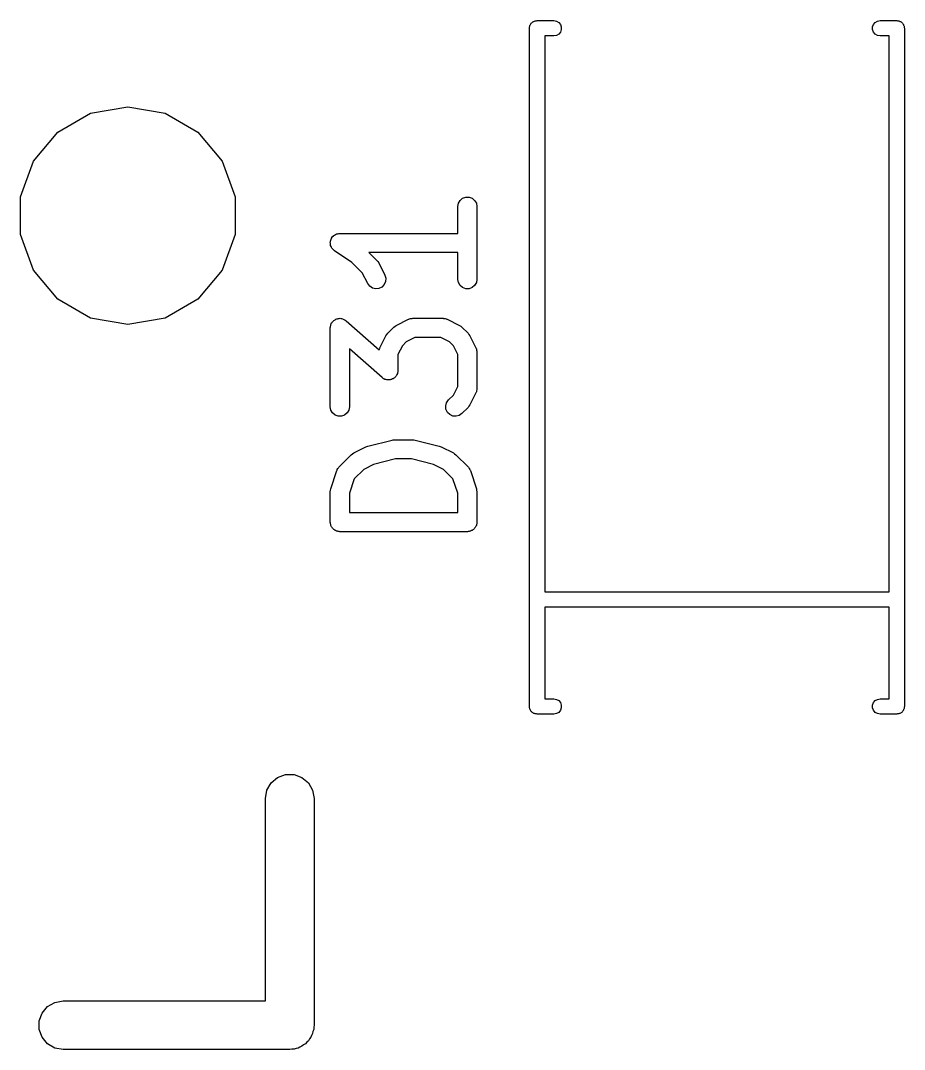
# Model space of a CAD drawing. Extents: x 37 to 154, y -133 to -20.
# Drawn here: x 54.24 to 61.17, y -113.54 to -105.47 of the extents above; entities that cross this region are included whole.
import ezdxf

# ---------------------------------------------------------------- set-up
doc = ezdxf.new("R2010")
doc.units = 0
doc.header["$MEASUREMENT"] = 0
doc.layers.add('BLACK', color=7, linetype='CONTINUOUS')

msp = doc.modelspace()

# ---------------------------------------------------------------- linework, layer by layer
at = {"layer": 'Black'}
for p, q in [((58.2649, -105.476), (58.2695, -105.474)), ((58.2695, -105.474), (58.2747, -105.473)), ((58.2747, -105.473), (58.2796, -105.471)), ((58.2796, -105.471), (58.2848, -105.471)), ((58.2848, -105.471), (58.29, -105.47)), ((58.29, -105.47), (58.42, -105.47)), ((58.42, -105.47), (58.4405, -105.474)), ((58.4405, -105.474), (58.4586, -105.484)), ((60.9414, -105.484), (60.9595, -105.474)), ((60.9595, -105.474), (60.98, -105.47)), ((60.98, -105.47), (61.11, -105.47)), ((61.11, -105.47), (61.1152, -105.471)), ((61.1152, -105.471), (61.1204, -105.471)), ((61.1204, -105.471), (61.1253, -105.473)), ((61.1253, -105.473), (61.1305, -105.474)), ((61.1305, -105.474), (61.1351, -105.476)), ((58.23, -105.53), (58.2309, -105.525)), ((58.23, -110.85), (58.23, -105.53)), ((58.2309, -105.52), (58.2327, -105.515)), ((58.2309, -105.525), (58.2309, -105.52)), ((58.2327, -105.515), (58.2336, -105.509)), ((58.2336, -105.509), (58.2362, -105.505)), ((58.2362, -105.505), (58.238, -105.5)), ((58.238, -105.5), (58.2414, -105.496)), ((58.2414, -105.496), (58.244, -105.491)), ((58.244, -105.491), (58.2481, -105.488)), ((58.2481, -105.488), (58.2514, -105.484)), ((58.2514, -105.484), (58.256, -105.481)), ((58.256, -105.481), (58.26, -105.478)), ((58.26, -105.478), (58.2649, -105.476)), ((58.4586, -105.484), (58.472, -105.5)), ((58.472, -105.5), (58.4791, -105.52)), ((58.4791, -105.54), (58.472, -105.56)), ((58.4791, -105.52), (58.4791, -105.54)), ((60.9209, -105.52), (60.928, -105.5)), ((60.9209, -105.54), (60.9209, -105.52)), ((60.928, -105.56), (60.9209, -105.54)), ((60.928, -105.5), (60.9414, -105.484)), ((61.1351, -105.476), (61.14, -105.478)), ((61.14, -105.478), (61.144, -105.481)), ((61.144, -105.481), (61.1486, -105.484)), ((61.1486, -105.484), (61.1519, -105.488)), ((61.1519, -105.488), (61.156, -105.491)), ((61.156, -105.491), (61.1586, -105.496)), ((61.1586, -105.496), (61.162, -105.5)), ((61.162, -105.5), (61.1638, -105.505)), ((61.1638, -105.505), (61.1664, -105.509)), ((61.1664, -105.509), (61.1673, -105.515)), ((61.1673, -105.515), (61.1691, -105.52)), ((61.1691, -105.52), (61.1691, -105.525)), ((61.1691, -105.525), (61.17, -105.53)), ((61.17, -105.53), (61.17, -110.85)), ((58.42, -105.59), (58.35, -105.59)), ((58.35, -105.59), (58.35, -109.95)), ((58.4405, -105.586), (58.42, -105.59)), ((58.4586, -105.576), (58.4405, -105.586)), ((58.472, -105.56), (58.4586, -105.576)), ((60.9414, -105.576), (60.928, -105.56)), ((60.9595, -105.586), (60.9414, -105.576)), ((60.98, -105.59), (60.9595, -105.586)), ((61.05, -105.59), (60.98, -105.59)), ((61.05, -109.95), (61.05, -105.59)), ((54.531, -106.346), (54.7879, -106.197)), ((54.7879, -106.197), (55.08, -106.146)), ((55.08, -106.146), (55.3721, -106.197)), ((55.3721, -106.197), (55.629, -106.346)), ((54.3403, -106.573), (54.531, -106.346)), ((55.629, -106.346), (55.8197, -106.573)), ((54.2388, -106.852), (54.3403, -106.573)), ((55.8197, -106.573), (55.9212, -106.852)), ((54.2388, -107.148), (54.2388, -106.852)), ((55.9212, -106.852), (55.9212, -107.148)), ((57.6674, -106.928), (57.6719, -106.902)), ((57.6719, -106.902), (57.6849, -106.88)), ((57.6849, -106.88), (57.7049, -106.863)), ((57.7049, -106.863), (57.7294, -106.854)), ((57.7294, -106.854), (57.7554, -106.854)), ((57.7554, -106.854), (57.7799, -106.863)), ((57.7799, -106.863), (57.7998, -106.88)), ((57.7998, -106.88), (57.8129, -106.902)), ((57.8129, -106.902), (57.8174, -106.928)), ((57.6674, -107.139), (57.6674, -106.928)), ((57.8174, -106.928), (57.8174, -107.5)), ((54.3403, -107.427), (54.2388, -107.148)), ((55.9212, -107.148), (55.8197, -107.427)), ((56.6774, -107.176), (56.6832, -107.169)), ((56.6832, -107.169), (56.6881, -107.162)), ((56.6881, -107.162), (56.6915, -107.16)), ((56.6915, -107.16), (56.6942, -107.156)), ((56.6942, -107.156), (56.7019, -107.152)), ((56.7019, -107.152), (56.7091, -107.147)), ((56.7091, -107.147), (56.7131, -107.145)), ((56.7131, -107.145), (56.7167, -107.143)), ((56.7167, -107.143), (56.7255, -107.142)), ((56.7255, -107.142), (56.7341, -107.139)), ((56.7341, -107.139), (56.7383, -107.14)), ((56.7383, -107.14), (56.7424, -107.139)), ((56.7424, -107.139), (57.6674, -107.139)), ((56.6675, -107.209), (56.6685, -107.205)), ((56.6685, -107.218), (56.6675, -107.209)), ((56.6685, -107.201), (56.6716, -107.192)), ((56.6685, -107.205), (56.6685, -107.201)), ((56.6685, -107.227), (56.6685, -107.218)), ((56.6699, -107.231), (56.6685, -107.227)), ((56.6704, -107.235), (56.6699, -107.231)), ((56.6744, -107.243), (56.6704, -107.235)), ((56.6716, -107.192), (56.6737, -107.184)), ((56.6737, -107.184), (56.676, -107.18)), ((56.6774, -107.251), (56.6744, -107.243)), ((56.676, -107.18), (56.6774, -107.176)), ((56.6801, -107.254), (56.6774, -107.251)), ((56.6819, -107.258), (56.6801, -107.254)), ((56.6884, -107.264), (56.6819, -107.258)), ((56.6942, -107.271), (56.6884, -107.264)), ((56.6978, -107.273), (56.6942, -107.271)), ((56.7008, -107.276), (56.6978, -107.273)), ((56.8375, -107.367), (56.7008, -107.276)), ((57.6674, -107.289), (56.9711, -107.289)), ((56.9711, -107.289), (57.0335, -107.351)), ((57.6674, -107.5), (57.6674, -107.289)), ((56.9188, -107.449), (56.8375, -107.367)), ((57.0335, -107.351), (57.0404, -107.361)), ((57.0404, -107.361), (57.0476, -107.371)), ((57.0476, -107.371), (57.0952, -107.466)), ((54.531, -107.654), (54.3403, -107.427)), ((55.8197, -107.427), (55.629, -107.654)), ((56.961, -107.533), (56.9188, -107.449)), ((57.0952, -107.466), (57.1026, -107.491)), ((57.1026, -107.491), (57.101, -107.517)), ((56.9765, -107.554), (56.961, -107.533)), ((56.9983, -107.568), (56.9765, -107.554)), ((57.0236, -107.574), (56.9983, -107.568)), ((57.0495, -107.571), (57.0236, -107.574)), ((57.0728, -107.56), (57.0495, -107.571)), ((57.0907, -107.541), (57.0728, -107.56)), ((57.101, -107.517), (57.0907, -107.541)), ((57.6719, -107.525), (57.6674, -107.5)), ((57.6849, -107.548), (57.6719, -107.525)), ((57.7049, -107.564), (57.6849, -107.548)), ((57.7294, -107.573), (57.7049, -107.564)), ((57.7554, -107.573), (57.7294, -107.573)), ((57.7799, -107.564), (57.7554, -107.573)), ((57.7998, -107.548), (57.7799, -107.564)), ((57.8129, -107.525), (57.7998, -107.548)), ((57.8174, -107.5), (57.8129, -107.525)), ((54.7879, -107.803), (54.531, -107.654)), ((55.629, -107.654), (55.3721, -107.803)), ((55.08, -107.854), (54.7879, -107.803)), ((55.3721, -107.803), (55.08, -107.854)), ((56.7049, -107.816), (56.7118, -107.813)), ((56.7118, -107.813), (56.7182, -107.809)), ((56.7182, -107.809), (56.7239, -107.809)), ((56.7239, -107.809), (56.7294, -107.807)), ((56.7294, -107.807), (56.7367, -107.807)), ((56.7367, -107.807), (56.7439, -107.805)), ((56.7439, -107.805), (56.7496, -107.807)), ((56.7496, -107.807), (56.7554, -107.807)), ((56.7554, -107.807), (56.7623, -107.809)), ((56.7623, -107.809), (56.7695, -107.811)), ((56.7695, -107.811), (56.7744, -107.814)), ((56.7744, -107.814), (56.7799, -107.816)), ((57.185, -107.861), (57.2803, -107.813)), ((57.2803, -107.813), (57.2844, -107.812)), ((57.2844, -107.812), (57.2882, -107.81)), ((57.2882, -107.81), (57.2968, -107.808)), ((57.2968, -107.808), (57.3052, -107.806)), ((57.3052, -107.806), (57.3096, -107.806)), ((57.3096, -107.806), (57.3138, -107.805)), ((57.3138, -107.805), (57.5519, -107.805)), ((57.5519, -107.805), (57.5562, -107.806)), ((57.5562, -107.806), (57.5605, -107.806)), ((57.5605, -107.806), (57.5689, -107.808)), ((57.5689, -107.808), (57.5776, -107.81)), ((57.5776, -107.81), (57.5813, -107.812)), ((57.5813, -107.812), (57.5854, -107.813)), ((57.5854, -107.813), (57.6807, -107.861)), ((56.6674, -107.88), (56.6687, -107.873)), ((56.6674, -108.5), (56.6674, -107.88)), ((56.6687, -107.873), (56.6688, -107.866)), ((56.6688, -107.866), (56.6709, -107.861)), ((56.6709, -107.861), (56.6719, -107.855)), ((56.6719, -107.855), (56.6756, -107.848)), ((56.6756, -107.848), (56.6782, -107.842)), ((56.6782, -107.842), (56.682, -107.837)), ((56.682, -107.837), (56.6849, -107.832)), ((56.6849, -107.832), (56.6905, -107.828)), ((56.6905, -107.828), (56.6954, -107.822)), ((56.6954, -107.822), (56.7004, -107.819)), ((56.7004, -107.819), (56.7049, -107.816)), ((56.7799, -107.816), (56.7855, -107.82)), ((56.7855, -107.82), (56.7918, -107.824)), ((56.7918, -107.824), (57.0518, -108.052)), ((57.1179, -107.923), (57.1655, -107.875)), ((57.1655, -107.875), (57.1754, -107.868)), ((57.1754, -107.868), (57.185, -107.861)), ((57.6807, -107.861), (57.6903, -107.868)), ((57.6903, -107.868), (57.7002, -107.875)), ((57.7002, -107.875), (57.7478, -107.923)), ((57.0563, -108.037), (57.1039, -107.942)), ((57.1039, -107.942), (57.111, -107.933)), ((57.111, -107.933), (57.1179, -107.923)), ((57.3315, -107.955), (57.263, -107.99)), ((57.5342, -107.955), (57.3315, -107.955)), ((57.6027, -107.99), (57.5342, -107.955)), ((57.7478, -107.923), (57.7547, -107.933)), ((57.7547, -107.933), (57.7618, -107.942)), ((57.7618, -107.942), (57.8095, -108.037)), ((57.0739, -108.27), (56.8174, -108.046)), ((56.8174, -108.046), (56.8174, -108.5)), ((57.0518, -108.052), (57.0529, -108.045)), ((57.0529, -108.045), (57.055, -108.042)), ((57.055, -108.042), (57.0563, -108.037)), ((57.2326, -108.02), (57.1983, -108.089)), ((57.263, -107.99), (57.2326, -108.02)), ((57.6331, -108.02), (57.6027, -107.99)), ((57.6674, -108.089), (57.6331, -108.02)), ((57.8095, -108.037), (57.8107, -108.042)), ((57.8107, -108.042), (57.8129, -108.045)), ((57.8129, -108.045), (57.8144, -108.054)), ((57.8144, -108.054), (57.8169, -108.062)), ((57.1983, -108.089), (57.1983, -108.214)), ((57.6674, -108.339), (57.6674, -108.089)), ((57.8169, -108.062), (57.8166, -108.067)), ((57.8166, -108.067), (57.8174, -108.071)), ((57.8174, -108.071), (57.8174, -108.357)), ((57.1983, -108.214), (57.1971, -108.221)), ((57.0802, -108.274), (57.0739, -108.27)), ((57.0858, -108.279), (57.0802, -108.274)), ((57.0913, -108.281), (57.0858, -108.279)), ((57.0962, -108.284), (57.0913, -108.281)), ((57.1034, -108.285), (57.0962, -108.284)), ((57.1103, -108.288), (57.1034, -108.285)), ((57.1161, -108.288), (57.1103, -108.288)), ((57.1218, -108.289), (57.1161, -108.288)), ((57.129, -108.288), (57.1218, -108.289)), ((57.1364, -108.288), (57.129, -108.288)), ((57.1418, -108.286), (57.1364, -108.288)), ((57.1475, -108.285), (57.1418, -108.286)), ((57.1539, -108.281), (57.1475, -108.285)), ((57.1608, -108.279), (57.1539, -108.281)), ((57.1653, -108.275), (57.1608, -108.279)), ((57.1703, -108.272), (57.1653, -108.275)), ((57.1752, -108.267), (57.1703, -108.272)), ((57.1808, -108.262), (57.1752, -108.267)), ((57.1837, -108.257), (57.1808, -108.262)), ((57.1875, -108.253), (57.1837, -108.257)), ((57.1901, -108.246), (57.1875, -108.253)), ((57.1938, -108.239), (57.1901, -108.246)), ((57.1948, -108.234), (57.1938, -108.239)), ((57.1969, -108.228), (57.1948, -108.234)), ((57.1971, -108.221), (57.1969, -108.228)), ((57.6331, -108.407), (57.6674, -108.339)), ((57.8144, -108.374), (57.8129, -108.382)), ((57.8169, -108.365), (57.8144, -108.374)), ((57.8174, -108.357), (57.8166, -108.361)), ((57.8166, -108.361), (57.8169, -108.365)), ((57.5792, -108.468), (57.5941, -108.446)), ((57.5941, -108.446), (57.6331, -108.407)), ((57.8095, -108.39), (57.7618, -108.485)), ((57.8107, -108.386), (57.8095, -108.39)), ((57.8129, -108.382), (57.8107, -108.386)), ((56.6719, -108.525), (56.6674, -108.5)), ((56.6849, -108.548), (56.6719, -108.525)), ((56.8129, -108.525), (56.7998, -108.548)), ((56.8174, -108.5), (56.8129, -108.525)), ((57.5724, -108.493), (57.5792, -108.468)), ((57.5747, -108.519), (57.5724, -108.493)), ((57.5857, -108.543), (57.5747, -108.519)), ((57.7478, -108.505), (57.7002, -108.553)), ((57.7547, -108.495), (57.7478, -108.505)), ((57.7618, -108.485), (57.7547, -108.495)), ((56.7049, -108.564), (56.6849, -108.548)), ((56.7294, -108.573), (56.7049, -108.564)), ((56.7554, -108.573), (56.7294, -108.573)), ((56.7799, -108.564), (56.7554, -108.573)), ((56.7998, -108.548), (56.7799, -108.564)), ((57.6041, -108.561), (57.5857, -108.543)), ((57.6277, -108.572), (57.6041, -108.561)), ((57.6537, -108.574), (57.6277, -108.572)), ((57.6788, -108.567), (57.6537, -108.574)), ((57.7002, -108.553), (57.6788, -108.567)), ((56.9623, -108.808), (57.1528, -108.76)), ((57.1528, -108.76), (57.1619, -108.759)), ((57.1619, -108.759), (57.171, -108.758)), ((57.171, -108.758), (57.3138, -108.758)), ((57.3138, -108.758), (57.3228, -108.759)), ((57.3228, -108.759), (57.332, -108.76)), ((57.332, -108.76), (57.5225, -108.808)), ((56.8421, -108.868), (56.8517, -108.861)), ((56.8517, -108.861), (56.9469, -108.813)), ((56.9469, -108.813), (56.9548, -108.811)), ((56.9548, -108.811), (56.9623, -108.808)), ((57.5225, -108.808), (57.53, -108.811)), ((57.53, -108.811), (57.5378, -108.813)), ((57.5378, -108.813), (57.6331, -108.861)), ((57.6331, -108.861), (57.6427, -108.868)), ((56.737, -108.97), (56.8322, -108.875)), ((56.8322, -108.875), (56.8421, -108.868)), ((57.1802, -108.908), (57.0067, -108.951)), ((57.3046, -108.908), (57.1802, -108.908)), ((57.4781, -108.951), (57.3046, -108.908)), ((57.6427, -108.868), (57.6526, -108.875)), ((57.6526, -108.875), (57.7478, -108.97)), ((56.6712, -109.142), (56.7188, -109)), ((56.7188, -109), (56.7209, -108.996)), ((56.7209, -108.996), (56.722, -108.992)), ((56.722, -108.992), (56.7271, -108.984)), ((56.7271, -108.984), (56.7313, -108.977)), ((56.7313, -108.977), (56.7345, -108.974)), ((56.7345, -108.974), (56.737, -108.97)), ((56.9297, -108.99), (56.8556, -109.064)), ((57.0067, -108.951), (56.9297, -108.99)), ((57.5551, -108.99), (57.4781, -108.951)), ((57.6292, -109.064), (57.5551, -108.99)), ((57.7478, -108.97), (57.7503, -108.974)), ((57.7503, -108.974), (57.7535, -108.977)), ((57.7535, -108.977), (57.7577, -108.984)), ((57.7577, -108.984), (57.7627, -108.992)), ((57.7627, -108.992), (57.7639, -108.996)), ((57.7639, -108.996), (57.7659, -109)), ((57.7659, -109), (57.8135, -109.142)), ((56.8556, -109.064), (56.8174, -109.178)), ((57.6674, -109.178), (57.6292, -109.064)), ((56.6674, -109.166), (56.6695, -109.154)), ((56.6674, -109.404), (56.6674, -109.166)), ((56.6695, -109.154), (56.6712, -109.142)), ((56.8174, -109.178), (56.8174, -109.329)), ((57.6674, -109.329), (57.6674, -109.178)), ((57.8135, -109.142), (57.8153, -109.154)), ((57.8153, -109.154), (57.8174, -109.166)), ((57.8174, -109.166), (57.8174, -109.404)), ((56.8174, -109.329), (57.6674, -109.329)), ((56.6685, -109.411), (56.6674, -109.404)), ((56.6685, -109.417), (56.6685, -109.411)), ((56.6708, -109.423), (56.6685, -109.417)), ((56.6719, -109.43), (56.6708, -109.423)), ((57.814, -109.423), (57.8129, -109.43)), ((57.8162, -109.417), (57.814, -109.423)), ((57.8174, -109.404), (57.8162, -109.411)), ((57.8162, -109.411), (57.8162, -109.417)), ((56.6752, -109.436), (56.6719, -109.43)), ((56.6774, -109.442), (56.6752, -109.436)), ((56.6816, -109.447), (56.6774, -109.442)), ((56.6849, -109.452), (56.6816, -109.447)), ((56.69, -109.457), (56.6849, -109.452)), ((56.6942, -109.462), (56.69, -109.457)), ((56.6999, -109.465), (56.6942, -109.462)), ((56.7049, -109.469), (56.6999, -109.465)), ((56.711, -109.471), (56.7049, -109.469)), ((56.7167, -109.475), (56.711, -109.471)), ((56.7232, -109.476), (56.7167, -109.475)), ((56.7294, -109.478), (56.7232, -109.476)), ((56.7359, -109.478), (56.7294, -109.478)), ((56.7424, -109.479), (56.7359, -109.478)), ((57.7424, -109.479), (56.7424, -109.479)), ((57.7488, -109.478), (57.7424, -109.479)), ((57.7554, -109.478), (57.7488, -109.478)), ((57.7616, -109.476), (57.7554, -109.478)), ((57.768, -109.475), (57.7616, -109.476)), ((57.7737, -109.471), (57.768, -109.475)), ((57.7799, -109.469), (57.7737, -109.471)), ((57.7849, -109.465), (57.7799, -109.469)), ((57.7906, -109.462), (57.7849, -109.465)), ((57.7948, -109.457), (57.7906, -109.462)), ((57.7998, -109.452), (57.7948, -109.457)), ((57.8031, -109.447), (57.7998, -109.452)), ((57.8073, -109.442), (57.8031, -109.447)), ((57.8096, -109.436), (57.8073, -109.442)), ((57.8129, -109.43), (57.8096, -109.436)), ((58.35, -109.95), (61.05, -109.95)), ((61.05, -110.07), (58.35, -110.07)), ((58.35, -110.07), (58.35, -110.79)), ((61.05, -110.79), (61.05, -110.07)), ((58.35, -110.79), (58.42, -110.79)), ((58.42, -110.79), (58.4405, -110.794)), ((58.4405, -110.794), (58.4586, -110.804)), ((60.9414, -110.804), (60.9595, -110.794)), ((60.9595, -110.794), (60.98, -110.79)), ((60.98, -110.79), (61.05, -110.79)), ((58.2309, -110.855), (58.23, -110.85)), ((58.2309, -110.86), (58.2309, -110.855)), ((58.2327, -110.865), (58.2309, -110.86)), ((58.2336, -110.871), (58.2327, -110.865)), ((58.2362, -110.875), (58.2336, -110.871)), ((58.238, -110.88), (58.2362, -110.875)), ((58.2414, -110.884), (58.238, -110.88)), ((58.4586, -110.804), (58.472, -110.82)), ((58.472, -110.88), (58.4586, -110.896)), ((58.472, -110.82), (58.4791, -110.84)), ((58.4791, -110.86), (58.472, -110.88)), ((58.4791, -110.84), (58.4791, -110.86)), ((60.9209, -110.84), (60.928, -110.82)), ((60.9209, -110.86), (60.9209, -110.84)), ((60.928, -110.88), (60.9209, -110.86)), ((60.928, -110.82), (60.9414, -110.804)), ((60.9414, -110.896), (60.928, -110.88)), ((61.162, -110.88), (61.1586, -110.884)), ((61.1638, -110.875), (61.162, -110.88)), ((61.1664, -110.871), (61.1638, -110.875)), ((61.1673, -110.865), (61.1664, -110.871)), ((61.1691, -110.86), (61.1673, -110.865)), ((61.17, -110.85), (61.1691, -110.855)), ((61.1691, -110.855), (61.1691, -110.86)), ((58.244, -110.889), (58.2414, -110.884)), ((58.2481, -110.892), (58.244, -110.889)), ((58.2514, -110.896), (58.2481, -110.892)), ((58.256, -110.899), (58.2514, -110.896)), ((58.26, -110.902), (58.256, -110.899)), ((58.2649, -110.904), (58.26, -110.902)), ((58.2695, -110.906), (58.2649, -110.904)), ((58.2747, -110.907), (58.2695, -110.906)), ((58.2796, -110.909), (58.2747, -110.907)), ((58.2848, -110.909), (58.2796, -110.909)), ((58.29, -110.91), (58.2848, -110.909)), ((58.42, -110.91), (58.29, -110.91)), ((58.4405, -110.906), (58.42, -110.91)), ((58.4586, -110.896), (58.4405, -110.906)), ((60.9595, -110.906), (60.9414, -110.896)), ((60.98, -110.91), (60.9595, -110.906)), ((61.11, -110.91), (60.98, -110.91)), ((61.1152, -110.909), (61.11, -110.91)), ((61.1204, -110.909), (61.1152, -110.909)), ((61.1253, -110.907), (61.1204, -110.909)), ((61.1305, -110.906), (61.1253, -110.907)), ((61.1351, -110.904), (61.1305, -110.906)), ((61.14, -110.902), (61.1351, -110.904)), ((61.144, -110.899), (61.14, -110.902)), ((61.1486, -110.896), (61.144, -110.899)), ((61.1519, -110.892), (61.1486, -110.896)), ((61.156, -110.889), (61.1519, -110.892)), ((61.1586, -110.884), (61.156, -110.889)), ((56.2041, -111.45), (56.2547, -111.407)), ((56.2547, -111.407), (56.3169, -111.384)), ((56.3169, -111.384), (56.3831, -111.384)), ((56.3831, -111.384), (56.4452, -111.407)), ((56.4452, -111.407), (56.4959, -111.45)), ((56.1595, -111.572), (56.171, -111.507)), ((56.171, -111.507), (56.2041, -111.45)), ((56.4959, -111.45), (56.529, -111.507)), ((56.529, -111.507), (56.5405, -111.572)), ((56.1595, -113.159), (56.1595, -111.572)), ((56.5405, -111.572), (56.5405, -113.35)), ((54.407, -113.255), (54.4495, -113.204)), ((54.4495, -113.204), (54.5068, -113.171)), ((54.5068, -113.171), (54.572, -113.159)), ((54.572, -113.159), (56.1595, -113.159)), ((54.3844, -113.317), (54.407, -113.255)), ((54.3844, -113.383), (54.3844, -113.317)), ((54.407, -113.445), (54.3844, -113.383)), ((56.5376, -113.383), (56.5319, -113.399)), ((56.5405, -113.35), (56.5376, -113.366)), ((56.5376, -113.366), (56.5376, -113.383)), ((54.4495, -113.496), (54.407, -113.445)), ((56.5043, -113.458), (56.4959, -113.472)), ((56.515, -113.445), (56.5043, -113.458)), ((56.5207, -113.43), (56.515, -113.445)), ((56.529, -113.415), (56.5207, -113.43)), ((56.5319, -113.399), (56.529, -113.415)), ((54.5068, -113.529), (54.4495, -113.496)), ((54.572, -113.54), (54.5068, -113.529)), ((56.35, -113.54), (54.572, -113.54)), ((56.3664, -113.538), (56.35, -113.54)), ((56.3831, -113.538), (56.3664, -113.538)), ((56.3987, -113.532), (56.3831, -113.538)), ((56.4152, -113.529), (56.3987, -113.532)), ((56.4296, -113.521), (56.4152, -113.529)), ((56.4452, -113.515), (56.4296, -113.521)), ((56.458, -113.504), (56.4452, -113.515)), ((56.4725, -113.496), (56.458, -113.504)), ((56.4832, -113.483), (56.4725, -113.496)), ((56.4959, -113.472), (56.4832, -113.483))]:
    msp.add_line(p, q, dxfattribs=at)

doc.saveas('drawing.dxf')
